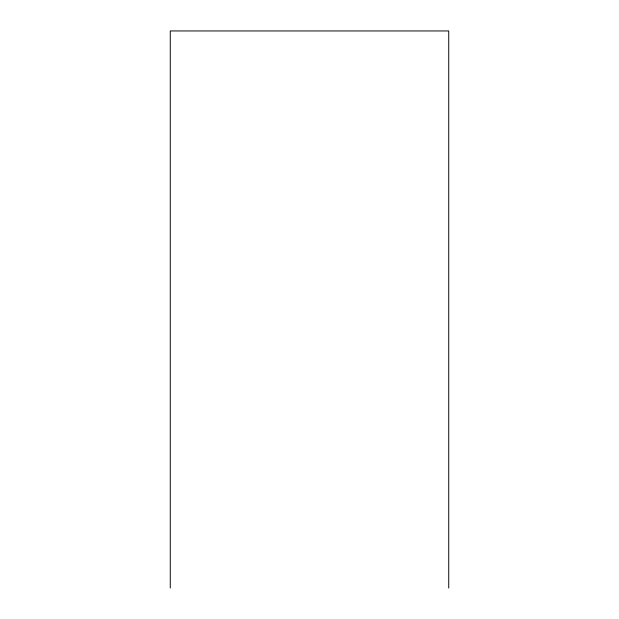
<?xml version="1.0" encoding="UTF-8"?>
<svg xmlns="http://www.w3.org/2000/svg" width="619" height="619" viewBox="0 0 619 619"><rect width="100%" height="100%" fill="white"/><g stroke="black" fill="none" stroke-linecap="round" stroke-linejoin="round"><path stroke-width="0.93" d="M448.729 588.05L448.729 30.95L170.271 30.95L170.271 588.05"/></g></svg>
